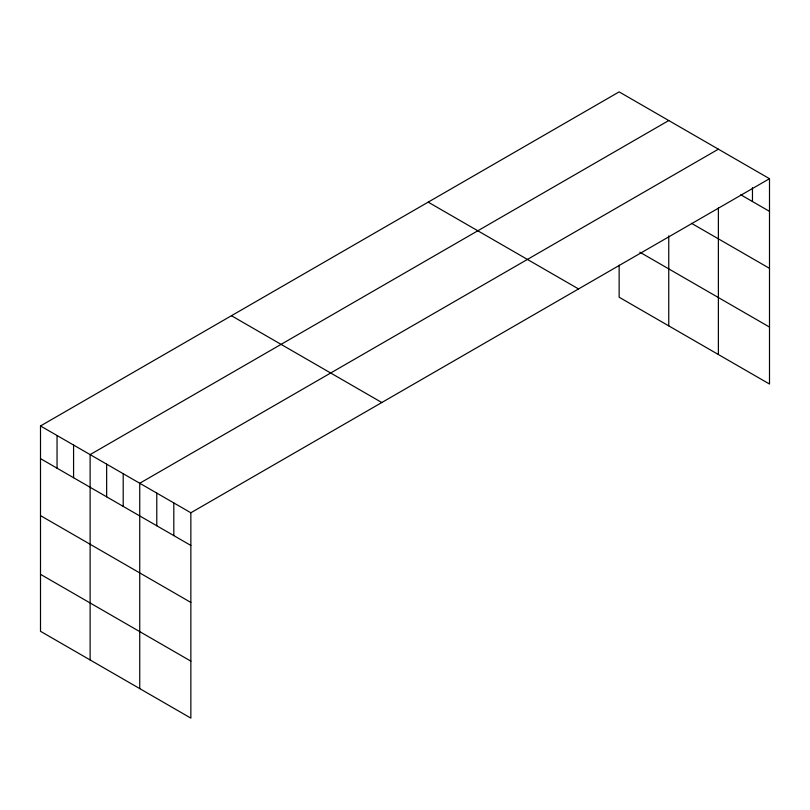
<?xml version="1.0" encoding="UTF-8"?>
<svg xmlns="http://www.w3.org/2000/svg" width="810" height="810" viewBox="0 0 810 810"><rect width="100%" height="100%" fill="white"/><g stroke="black" fill="none" stroke-linecap="round" stroke-linejoin="round"><path stroke-width="1.21" d="M769.5 178.696L190.856 512.77L190.856 718.116L40.5 631.304L40.5 425.959L619.144 91.884L769.5 178.696L769.5 384.041L619.144 297.229L619.144 265.174M668.756 120.538L90.123 454.612L90.123 659.947M718.379 149.182L139.735 483.256L139.735 688.591M740.745 194.764L769.5 211.369M691.497 223.317L769.5 268.353M639.819 252.183L769.5 327.058M428.186 202.135L578.553 288.947M231.447 315.718L381.814 402.529M40.5 425.959L190.856 512.77M40.5 458.632L190.856 545.444M40.5 515.616L190.856 602.427M40.5 574.32L190.856 661.132M752.46 187.707L752.46 201.528M718.379 207.968L718.379 354.517M668.756 235.872L668.756 325.873M173.816 502.939L173.816 535.602M156.775 493.098L156.775 525.771M123.201 473.708L123.201 506.382M106.657 464.16L106.657 496.834M73.578 445.065L73.578 477.728M57.044 435.517L57.044 468.18"/></g></svg>
